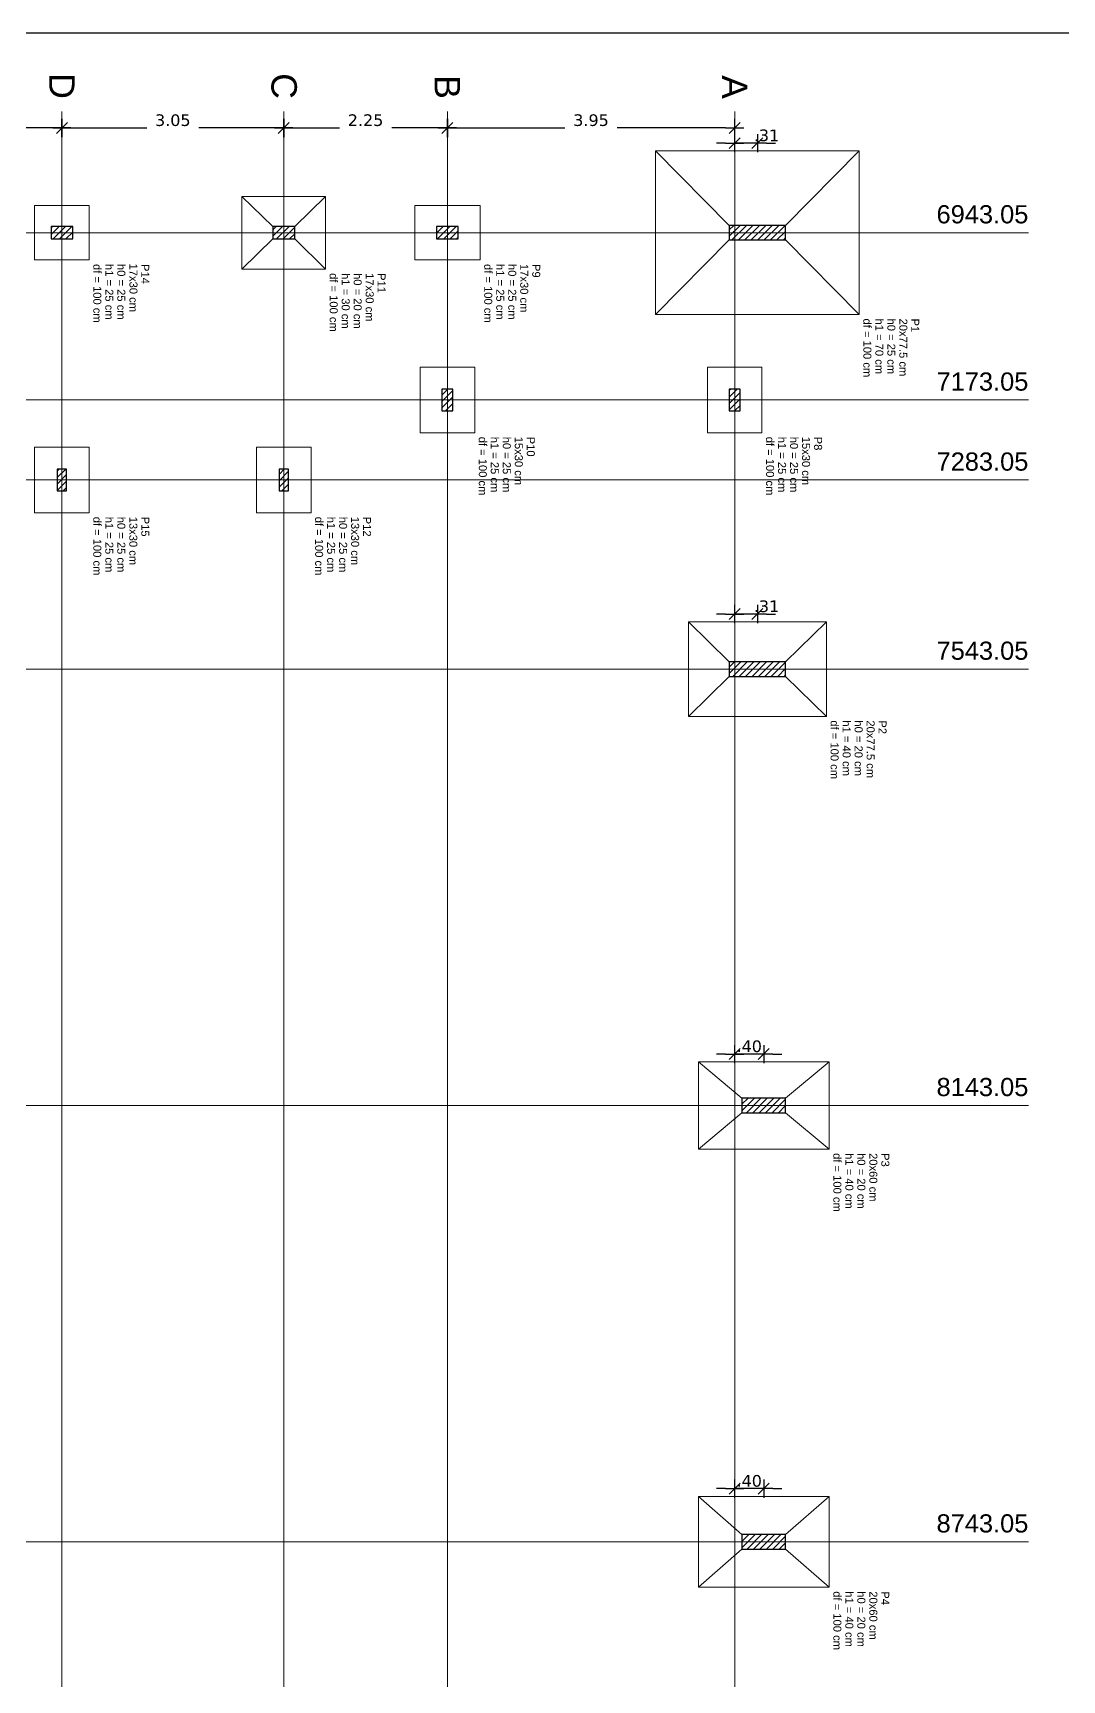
# Model space of a CAD drawing. Extents: x 25 to 1028, y -81 to 176.
# Drawn here: x 827.26 to 841.41, y -60.94 to -38.3 of the extents above; entities that cross this region are included whole.
import ezdxf

# ---------------------------------------------------------------- set-up
doc = ezdxf.new("R2010")
doc.units = 0
doc.header["$LTSCALE"] = 0.3
doc.header["$PDSIZE"] = 0.1
doc.layers.get('0').update_dxf_attribs({"linetype": 'CONTINUOUS'})
doc.layers.get('Defpoints').update_dxf_attribs({"linetype": 'CONTINUOUS'})
doc.layers.add('ARQ-CTA-1_100', color=1, linetype='CONTINUOUS')
for name, color, linetype, lineweight in [('LC-Eixos', 9, 'CONTINUOUS', 5), ('LC-Hachuras dos pilares', 9, 'CONTINUOUS', 5), ('LC-Seção das fundações', 7, 'CONTINUOUS', 5), ('LC-Seção dos pilares', 4, 'CONTINUOUS', 30), ('LC-Textos', 3, 'CONTINUOUS', 20)]:
    doc.layers.add(name, color=color, linetype=linetype, lineweight=lineweight)
doc.layers.add('VPort', color=45, linetype='CONTINUOUS', plot=False)
doc.styles.add('Arial', font='arial.ttf')
doc.styles.add('FNDE Texto Cota 0100', font='verdana.ttf', dxfattribs={"height": 0.16})
doc.dimstyles.new('FNDE 1-0100', dxfattribs={"dimscale": 2.5, "dimtxt": 0.16, "dimasz": 0.05, "dimexe": 0.15, "dimexo": 0.15, "dimgap": 0.05, "dimtad": 1, "dimzin": 4, "dimdsep": 46, "dimtxsty": 'FNDE Texto Cota 0100', "dimblk": 'tic', "dimcen": 0.15, "dimdle": 0.15, "dimse1": 1, "dimse2": 1, "dimclrd": 251, "dimclre": 251, "dimclrt": 256, "dimaunit": 1, "dimadec": 3, "dimazin": 0, "dimtfac": 1, "dimtix": 1, "dimtmove": 2, "dimatfit": 3, "dimldrblk": 'tic', "dimfxl": 0.15, "dimtvp": 1, "dimtolj": 1, "dimtzin": 0, "dimarcsym": 0})
pattern_1 = [(45, (833.654795, 28.38624), (-0.044194174, 0.044194174), [])]

# ---------------------------------------------------------------- blocks, each defined once
blk = doc.blocks.new('tic')
at = {"color": 251}
for p, q in [((-1, 0), (1, 0)), ((0, -1), (0, 1))]:
    blk.add_line(p, q, dxfattribs=at)
blk.add_line((-0.6, -0.6), (0.6, 0.6))
blk = doc.blocks.new('*D725')
at = {"layer": 'ARQ-CTA-1_100', "color": 251, "lineweight": -2}
for p, q in [((836.78, -39.813), (836.655, -39.813)), ((837.218, -39.813), (836.905, -39.813)), ((837.343, -39.813), (837.468, -39.813))]:
    blk.add_line(p, q, dxfattribs=at)
at = {"layer": 'Defpoints', "color": 0}
for p in [(836.905, -39.813), (836.905, -41.044), (837.218, -41.044)]:
    blk.add_point(p, dxfattribs=at)
at = {"layer": 'ARQ-CTA-1_100', "color": 251, "lineweight": -2, "xscale": 0.125, "yscale": 0.125, "zscale": 0.125}
blk.add_blockref('tic', (836.905, -39.813), dxfattribs=at)
at = {"layer": 'ARQ-CTA-1_100', "color": 251, "lineweight": -2, "xscale": 0.125, "yscale": 0.125, "zscale": 0.125, "rotation": 180}
blk.add_blockref('tic', (837.218, -39.813), dxfattribs=at)
at = {"layer": 'ARQ-CTA-1_100', "insert": (837.343, -39.707), "char_height": 0.16, "attachment_point": 5, "style": 'FNDE Texto Cota 0100'}
blk.add_mtext('\\A1;.31', dxfattribs=at)
blk = doc.blocks.new('*D726')
at = {"layer": 'ARQ-CTA-1_100', "color": 251, "lineweight": -2}
for p, q in [((836.78, -46.288), (836.655, -46.288)), ((837.218, -46.288), (836.905, -46.288)), ((837.343, -46.288), (837.468, -46.288))]:
    blk.add_line(p, q, dxfattribs=at)
at = {"layer": 'Defpoints', "color": 0}
for p in [(836.905, -46.288), (836.905, -47.044), (837.218, -47.044)]:
    blk.add_point(p, dxfattribs=at)
at = {"layer": 'ARQ-CTA-1_100', "color": 251, "lineweight": -2, "xscale": 0.125, "yscale": 0.125, "zscale": 0.125}
blk.add_blockref('tic', (836.905, -46.288), dxfattribs=at)
at = {"layer": 'ARQ-CTA-1_100', "color": 251, "lineweight": -2, "xscale": 0.125, "yscale": 0.125, "zscale": 0.125, "rotation": 180}
blk.add_blockref('tic', (837.218, -46.288), dxfattribs=at)
at = {"layer": 'ARQ-CTA-1_100', "insert": (837.343, -46.182), "char_height": 0.16, "attachment_point": 5, "style": 'FNDE Texto Cota 0100'}
blk.add_mtext('\\A1;.31', dxfattribs=at)
blk = doc.blocks.new('*D727')
at = {"layer": 'ARQ-CTA-1_100', "color": 251, "lineweight": -2}
for p, q in [((836.78, -52.338), (836.655, -52.338)), ((837.305, -52.338), (836.905, -52.338)), ((837.43, -52.338), (837.555, -52.338))]:
    blk.add_line(p, q, dxfattribs=at)
at = {"layer": 'Defpoints', "color": 0}
for p in [(836.905, -52.338), (836.905, -53.044), (837.305, -53.044)]:
    blk.add_point(p, dxfattribs=at)
at = {"layer": 'ARQ-CTA-1_100', "color": 251, "lineweight": -2, "xscale": 0.125, "yscale": 0.125, "zscale": 0.125}
blk.add_blockref('tic', (836.905, -52.338), dxfattribs=at)
at = {"layer": 'ARQ-CTA-1_100', "color": 251, "lineweight": -2, "xscale": 0.125, "yscale": 0.125, "zscale": 0.125, "rotation": 180}
blk.add_blockref('tic', (837.305, -52.338), dxfattribs=at)
at = {"layer": 'ARQ-CTA-1_100', "insert": (837.105, -52.232), "char_height": 0.16, "attachment_point": 5, "style": 'FNDE Texto Cota 0100'}
blk.add_mtext('\\A1;.40', dxfattribs=at)
blk = doc.blocks.new('*D728')
at = {"layer": 'ARQ-CTA-1_100', "color": 251, "lineweight": -2}
for p, q in [((836.78, -58.313), (836.655, -58.313)), ((837.305, -58.313), (836.905, -58.313)), ((837.43, -58.313), (837.555, -58.313))]:
    blk.add_line(p, q, dxfattribs=at)
at = {"layer": 'Defpoints', "color": 0}
for p in [(836.905, -58.313), (836.905, -59.044), (837.305, -59.044)]:
    blk.add_point(p, dxfattribs=at)
at = {"layer": 'ARQ-CTA-1_100', "color": 251, "lineweight": -2, "xscale": 0.125, "yscale": 0.125, "zscale": 0.125}
blk.add_blockref('tic', (836.905, -58.313), dxfattribs=at)
at = {"layer": 'ARQ-CTA-1_100', "color": 251, "lineweight": -2, "xscale": 0.125, "yscale": 0.125, "zscale": 0.125, "rotation": 180}
blk.add_blockref('tic', (837.305, -58.313), dxfattribs=at)
at = {"layer": 'ARQ-CTA-1_100', "insert": (837.105, -58.207), "char_height": 0.16, "attachment_point": 5, "style": 'FNDE Texto Cota 0100'}
blk.add_mtext('\\A1;.40', dxfattribs=at)
blk = doc.blocks.new('*D741')
at = {"layer": 'ARQ-CTA-1_100', "color": 251, "lineweight": -2}
for p, q in [((826.08, -39.604), (826.453, -39.604)), ((827.53, -39.604), (827.158, -39.604))]:
    blk.add_line(p, q, dxfattribs=at)
at = {"layer": 'Defpoints', "color": 0}
for p in [(825.955, -39.604), (827.655, -39.604), (827.655, -39.604)]:
    blk.add_point(p, dxfattribs=at)
at = {"layer": 'ARQ-CTA-1_100', "color": 251, "lineweight": -2, "xscale": 0.125, "yscale": 0.125, "zscale": 0.125, "rotation": 180}
blk.add_blockref('tic', (825.955, -39.604), dxfattribs=at)
at = {"layer": 'ARQ-CTA-1_100', "color": 251, "lineweight": -2, "xscale": 0.125, "yscale": 0.125, "zscale": 0.125}
blk.add_blockref('tic', (827.655, -39.604), dxfattribs=at)
at = {"layer": 'ARQ-CTA-1_100', "insert": (826.805, -39.498), "char_height": 0.16, "attachment_point": 5, "style": 'FNDE Texto Cota 0100'}
blk.add_mtext('\\A1;1.70', dxfattribs=at)
blk = doc.blocks.new('*D742')
at = {"layer": 'ARQ-CTA-1_100', "color": 251, "lineweight": -2}
for p, q in [((827.78, -39.604), (828.822, -39.604)), ((830.58, -39.604), (829.538, -39.604))]:
    blk.add_line(p, q, dxfattribs=at)
at = {"layer": 'Defpoints', "color": 0}
for p in [(827.655, -39.604), (830.705, -39.604), (830.705, -39.604)]:
    blk.add_point(p, dxfattribs=at)
at = {"layer": 'ARQ-CTA-1_100', "color": 251, "lineweight": -2, "xscale": 0.125, "yscale": 0.125, "zscale": 0.125, "rotation": 180}
blk.add_blockref('tic', (827.655, -39.604), dxfattribs=at)
at = {"layer": 'ARQ-CTA-1_100', "color": 251, "lineweight": -2, "xscale": 0.125, "yscale": 0.125, "zscale": 0.125}
blk.add_blockref('tic', (830.705, -39.604), dxfattribs=at)
at = {"layer": 'ARQ-CTA-1_100', "insert": (829.18, -39.498), "char_height": 0.16, "attachment_point": 5, "style": 'FNDE Texto Cota 0100'}
blk.add_mtext('\\A1;3.05', dxfattribs=at)
blk = doc.blocks.new('*D743')
at = {"layer": 'ARQ-CTA-1_100', "color": 251, "lineweight": -2}
for p, q in [((830.83, -39.604), (831.472, -39.604)), ((832.83, -39.604), (832.189, -39.604))]:
    blk.add_line(p, q, dxfattribs=at)
at = {"layer": 'Defpoints', "color": 0}
for p in [(830.705, -39.604), (832.955, -39.604), (832.955, -39.604)]:
    blk.add_point(p, dxfattribs=at)
at = {"layer": 'ARQ-CTA-1_100', "color": 251, "lineweight": -2, "xscale": 0.125, "yscale": 0.125, "zscale": 0.125, "rotation": 180}
blk.add_blockref('tic', (830.705, -39.604), dxfattribs=at)
at = {"layer": 'ARQ-CTA-1_100', "color": 251, "lineweight": -2, "xscale": 0.125, "yscale": 0.125, "zscale": 0.125}
blk.add_blockref('tic', (832.955, -39.604), dxfattribs=at)
at = {"layer": 'ARQ-CTA-1_100', "insert": (831.83, -39.498), "char_height": 0.16, "attachment_point": 5, "style": 'FNDE Texto Cota 0100'}
blk.add_mtext('\\A1;2.25', dxfattribs=at)
blk = doc.blocks.new('*D744')
at = {"layer": 'ARQ-CTA-1_100', "color": 251, "lineweight": -2}
for p, q in [((833.08, -39.604), (834.572, -39.604)), ((836.78, -39.604), (835.288, -39.604))]:
    blk.add_line(p, q, dxfattribs=at)
at = {"layer": 'Defpoints', "color": 0}
for p in [(832.955, -39.604), (836.905, -39.604), (836.905, -39.604)]:
    blk.add_point(p, dxfattribs=at)
at = {"layer": 'ARQ-CTA-1_100', "color": 251, "lineweight": -2, "xscale": 0.125, "yscale": 0.125, "zscale": 0.125, "rotation": 180}
blk.add_blockref('tic', (832.955, -39.604), dxfattribs=at)
at = {"layer": 'ARQ-CTA-1_100', "color": 251, "lineweight": -2, "xscale": 0.125, "yscale": 0.125, "zscale": 0.125}
blk.add_blockref('tic', (836.905, -39.604), dxfattribs=at)
at = {"layer": 'ARQ-CTA-1_100', "insert": (834.93, -39.498), "char_height": 0.16, "attachment_point": 5, "style": 'FNDE Texto Cota 0100'}
blk.add_mtext('\\A1;3.95', dxfattribs=at)

msp = doc.modelspace()

# ---------------------------------------------------------------- hatches: boundary and pattern name
at = {"layer": 'LC-Hachuras dos pilares', "linetype": 'Continuous'}
h = msp.add_hatch(dxfattribs=at)
h.set_pattern_fill('ANSI31', color=256, scale=0.5, style=0)
h.set_pattern_definition([(45, (835.354795, 28.38624), (-0.044194174, 0.044194174), [])])
h.paths.add_polyline_path([(827.50529499, -40.95925859), (827.50529499, -41.12925859), (827.80529499, -41.12925859), (827.80529499, -40.95925859), (827.50529499, -40.95925859)])
h = msp.add_hatch(dxfattribs=at)
h.set_pattern_fill('ANSI31', color=256, scale=0.5, style=0)
h.set_pattern_definition(pattern_1)
h.paths.add_polyline_path([(830.55529499, -40.95925859), (830.55529499, -41.12925859), (830.85529499, -41.12925859), (830.85529499, -40.95925859), (830.55529499, -40.95925859)])
h = msp.add_hatch(dxfattribs=at)
h.set_pattern_fill('ANSI31', color=256, scale=0.5, style=0)
h.set_pattern_definition(pattern_1)
h.paths.add_polyline_path([(832.80529499, -40.95925859), (832.80529499, -41.12925859), (833.10529499, -41.12925859), (833.10529499, -40.95925859), (832.80529499, -40.95925859)])
h = msp.add_hatch(dxfattribs=at)
h.set_pattern_fill('ANSI31', color=256, scale=0.5, style=0)
h.set_pattern_definition(pattern_1)
h.paths.add_polyline_path([(836.83029499, -40.94425859), (836.83029499, -41.14425859), (837.60529499, -41.14425859), (837.60529499, -40.94425859), (836.83029499, -40.94425859)])
h = msp.add_hatch(dxfattribs=at)
h.set_pattern_fill('ANSI31', color=256, scale=0.5, style=0)
h.set_pattern_definition(pattern_1)
h.paths.add_polyline_path([(833.03029499, -43.19425859), (832.88029499, -43.19425859), (832.88029499, -43.49425859), (833.03029499, -43.49425859), (833.03029499, -43.19425859)])
h = msp.add_hatch(dxfattribs=at)
h.set_pattern_fill('ANSI31', color=256, scale=0.5, style=0)
h.set_pattern_definition(pattern_1)
h.paths.add_polyline_path([(836.98029499, -43.19425859), (836.83029499, -43.19425859), (836.83029499, -43.49425859), (836.98029499, -43.49425859), (836.98029499, -43.19425859)])
h = msp.add_hatch(dxfattribs=at)
h.set_pattern_fill('ANSI31', color=256, scale=0.5, style=0)
h.set_pattern_definition(pattern_1)
h.paths.add_polyline_path([(827.59029499, -44.59425859), (827.72029499, -44.59425859), (827.72029499, -44.29425859), (827.59029499, -44.29425859), (827.59029499, -44.59425859)])
h = msp.add_hatch(dxfattribs=at)
h.set_pattern_fill('ANSI31', color=256, scale=0.5, style=0)
h.set_pattern_definition(pattern_1)
h.paths.add_polyline_path([(830.64029499, -44.59425859), (830.77029499, -44.59425859), (830.77029499, -44.29425859), (830.64029499, -44.29425859), (830.64029499, -44.59425859)])
h = msp.add_hatch(dxfattribs=at)
h.set_pattern_fill('ANSI31', color=256, scale=0.5, style=0)
h.set_pattern_definition(pattern_1)
h.paths.add_polyline_path([(836.83029499, -46.94425859), (836.83029499, -47.14425859), (837.60529499, -47.14425859), (837.60529499, -46.94425859), (836.83029499, -46.94425859)])
h = msp.add_hatch(dxfattribs=at)
h.set_pattern_fill('ANSI31', color=256, scale=0.5, style=0)
h.set_pattern_definition(pattern_1)
h.paths.add_polyline_path([(837.00529499, -52.94425859), (837.00529499, -53.14425859), (837.60529499, -53.14425859), (837.60529499, -52.94425859), (837.00529499, -52.94425859)])
h = msp.add_hatch(dxfattribs=at)
h.set_pattern_fill('ANSI31', color=256, scale=0.5, style=0)
h.set_pattern_definition(pattern_1)
h.paths.add_polyline_path([(837.00529499, -58.94425859), (837.00529499, -59.14425859), (837.60529499, -59.14425859), (837.60529499, -58.94425859), (837.00529499, -58.94425859)])

# ---------------------------------------------------------------- linework, layer by layer
at = {"layer": 'LC-Eixos'}
for p, q in [((827.65529499, -39.37918222), (827.65529499, -80.44625859)), ((830.70529499, -39.37918222), (830.70529499, -80.44625859)), ((832.95529499, -39.37918222), (832.95529499, -80.44625859)), ((836.90529499, -39.37918222), (836.90529499, -80.44625859)), ((840.94279499, -41.04425859), (813.60529499, -41.04425859)), ((840.94279499, -43.34425859), (813.60529499, -43.34425859)), ((840.94279499, -44.44425859), (813.60529499, -44.44425859)), ((840.94279499, -47.04425859), (813.60529499, -47.04425859)), ((840.94279499, -53.04425859), (813.60529499, -53.04425859)), ((840.94279499, -59.04425859), (813.60529499, -59.04425859))]:
    msp.add_line(p, q, dxfattribs=at)
at = {"layer": 'LC-Seção das fundações'}
for p, q in [((835.81779499, -39.91925859), (836.83029499, -40.94425859)), ((835.81779499, -42.16925859), (835.81779499, -39.91925859)), ((835.81779499, -39.91925859), (836.83029499, -40.94425859)), ((835.81779499, -39.91925859), (838.61779499, -39.91925859)), ((838.61779499, -39.91925859), (837.60529499, -40.94425859)), ((838.61779499, -39.91925859), (838.61779499, -42.16925859)), ((827.28029499, -40.66925859), (828.03029499, -40.66925859)), ((827.28029499, -41.41925859), (827.28029499, -40.66925859)), ((828.03029499, -40.66925859), (828.03029499, -41.41925859)), ((830.13029499, -40.54425859), (830.55529499, -40.95925859)), ((830.13029499, -41.54425859), (830.13029499, -40.54425859)), ((830.13029499, -40.54425859), (830.55529499, -40.95925859)), ((830.13029499, -40.54425859), (831.28029499, -40.54425859)), ((831.28029499, -40.54425859), (830.85529499, -40.95925859)), ((831.28029499, -40.54425859), (831.28029499, -41.54425859)), ((832.50529499, -41.41925859), (832.50529499, -40.66925859)), ((832.50529499, -40.66925859), (833.40529499, -40.66925859)), ((833.40529499, -40.66925859), (833.40529499, -41.41925859)), ((830.13029499, -41.54425859), (830.55529499, -41.12925859)), ((831.28029499, -41.54425859), (830.85529499, -41.12925859)), ((835.81779499, -42.16925859), (836.83029499, -41.14425859)), ((838.61779499, -42.16925859), (837.60529499, -41.14425859)), ((828.03029499, -41.41925859), (827.28029499, -41.41925859)), ((833.40529499, -41.41925859), (832.50529499, -41.41925859)), ((831.28029499, -41.54425859), (830.13029499, -41.54425859)), ((838.61779499, -42.16925859), (835.81779499, -42.16925859)), ((832.58029499, -42.89425859), (833.33029499, -42.89425859)), ((832.58029499, -43.79425859), (832.58029499, -42.89425859)), ((833.33029499, -42.89425859), (833.33029499, -43.79425859)), ((836.53029499, -42.89425859), (837.28029499, -42.89425859)), ((836.53029499, -43.79425859), (836.53029499, -42.89425859)), ((837.28029499, -42.89425859), (837.28029499, -43.79425859)), ((833.33029499, -43.79425859), (832.58029499, -43.79425859)), ((837.28029499, -43.79425859), (836.53029499, -43.79425859)), ((827.28029499, -43.99425859), (828.03029499, -43.99425859)), ((827.28029499, -44.89425859), (827.28029499, -43.99425859)), ((828.03029499, -43.99425859), (828.03029499, -44.89425859)), ((830.33029499, -43.99425859), (831.08029499, -43.99425859)), ((830.33029499, -44.89425859), (830.33029499, -43.99425859)), ((831.08029499, -43.99425859), (831.08029499, -44.89425859)), ((828.03029499, -44.89425859), (827.28029499, -44.89425859)), ((831.08029499, -44.89425859), (830.33029499, -44.89425859)), ((836.26779499, -46.39425859), (838.16779499, -46.39425859)), ((836.26779499, -47.69425859), (836.26779499, -46.39425859)), ((836.26779499, -46.39425859), (836.83029499, -46.94425859)), ((838.16779499, -46.39425859), (837.60529499, -46.94425859)), ((838.16779499, -46.39425859), (838.16779499, -47.69425859)), ((836.26779499, -47.69425859), (836.83029499, -47.14425859)), ((836.26779499, -47.69425859), (836.83029499, -47.14425859)), ((838.16779499, -47.69425859), (837.60529499, -47.14425859)), ((838.16779499, -47.69425859), (836.26779499, -47.69425859)), ((836.40529499, -52.44425859), (838.20529499, -52.44425859)), ((836.40529499, -53.64425859), (836.40529499, -52.44425859)), ((836.40529499, -52.44425859), (837.00529499, -52.94425859)), ((838.20529499, -52.44425859), (837.60529499, -52.94425859)), ((838.20529499, -52.44425859), (838.20529499, -53.64425859)), ((836.40529499, -53.64425859), (837.00529499, -53.14425859)), ((836.40529499, -53.64425859), (837.00529499, -53.14425859)), ((838.20529499, -53.64425859), (837.60529499, -53.14425859)), ((838.20529499, -53.64425859), (836.40529499, -53.64425859)), ((836.40529499, -58.41925859), (838.20529499, -58.41925859)), ((836.40529499, -59.66925859), (836.40529499, -58.41925859)), ((836.40529499, -58.41925859), (837.00529499, -58.94425859)), ((838.20529499, -58.41925859), (837.60529499, -58.94425859)), ((838.20529499, -58.41925859), (838.20529499, -59.66925859)), ((836.40529499, -59.66925859), (837.00529499, -59.14425859)), ((836.40529499, -59.66925859), (837.00529499, -59.14425859)), ((838.20529499, -59.66925859), (837.60529499, -59.14425859)), ((838.20529499, -59.66925859), (836.40529499, -59.66925859))]:
    msp.add_line(p, q, dxfattribs=at)
at = {"layer": 'LC-Seção dos pilares'}
for points in [[(827.50529499, -40.95925859), (827.50529499, -41.12925859), (827.80529499, -41.12925859), (827.80529499, -40.95925859), (827.50529499, -40.95925859)], [(830.55529499, -40.95925859), (830.55529499, -41.12925859), (830.85529499, -41.12925859), (830.85529499, -40.95925859), (830.55529499, -40.95925859)], [(832.80529499, -40.95925859), (832.80529499, -41.12925859), (833.10529499, -41.12925859), (833.10529499, -40.95925859), (832.80529499, -40.95925859)], [(836.83029499, -40.94425859), (836.83029499, -41.14425859), (837.60529499, -41.14425859), (837.60529499, -40.94425859), (836.83029499, -40.94425859)], [(833.03029499, -43.19425859), (832.88029499, -43.19425859), (832.88029499, -43.49425859), (833.03029499, -43.49425859), (833.03029499, -43.19425859)], [(836.98029499, -43.19425859), (836.83029499, -43.19425859), (836.83029499, -43.49425859), (836.98029499, -43.49425859), (836.98029499, -43.19425859)], [(827.59029499, -44.59425859), (827.72029499, -44.59425859), (827.72029499, -44.29425859), (827.59029499, -44.29425859), (827.59029499, -44.59425859)], [(830.64029499, -44.59425859), (830.77029499, -44.59425859), (830.77029499, -44.29425859), (830.64029499, -44.29425859), (830.64029499, -44.59425859)], [(836.83029499, -46.94425859), (836.83029499, -47.14425859), (837.60529499, -47.14425859), (837.60529499, -46.94425859), (836.83029499, -46.94425859)], [(837.00529499, -52.94425859), (837.00529499, -53.14425859), (837.60529499, -53.14425859), (837.60529499, -52.94425859), (837.00529499, -52.94425859)], [(837.00529499, -58.94425859), (837.00529499, -59.14425859), (837.60529499, -59.14425859), (837.60529499, -58.94425859), (837.00529499, -58.94425859)]]:
    msp.add_lwpolyline(points, close=True, dxfattribs=at)
at = {"layer": 'VPort'}
msp.add_lwpolyline([(812.40033924, -38.29732112), (858.72820673, -38.29732112), (858.72820673, -80.65638397), (812.40033924, -80.65638397)], close=True, dxfattribs=at)

# ---------------------------------------------------------------- texts
at = {"layer": 'LC-Textos', "line_spacing_factor": 0.798, "style": 'Arial'}
for s, insert, char_height, width, attachment_point, rotation in [('D', (827.48029499, -39.20418222), 0.35, 0.42, 9, 270), ('C', (830.53029499, -39.20418222), 0.35, 0.42, 9, 270), ('B', (832.78029499, -39.20418222), 0.35, 0.42, 9, 270), ('A', (836.73029499, -39.20418222), 0.35, 0.42, 9, 270), ('6943.05', (840.94279499, -40.91925859), 0.25, 2.1, 9, 0.000210459), ('df = 100 cm', (828.08509499, -41.47425859), 0.11, 1.452, 7, 270), ('h1 = 25 cm', (828.25009499, -41.47425859), 0.11, 1.32, 7, 270), ('h0 = 25 cm', (828.41509499, -41.47425859), 0.11, 1.32, 7, 270), ('17x30 cm', (828.58225056, -41.46849363), 0.11, 1.056, 7, 270), ('P14', (828.74509499, -41.47425859), 0.11, 0.396, 7, 270), ('df = 100 cm', (831.33509499, -41.59925859), 0.11, 1.452, 7, 270), ('h1 = 30 cm', (831.50009499, -41.59925859), 0.11, 1.32, 7, 270), ('h0 = 20 cm', (831.66509499, -41.59925859), 0.11, 1.32, 7, 270), ('17x30 cm', (831.83009499, -41.59925859), 0.11, 1.056, 7, 270), ('P11', (831.99509499, -41.59925859), 0.11, 0.396, 7, 270), ('df = 100 cm', (833.46009499, -41.47425859), 0.11, 1.452, 7, 270), ('h1 = 25 cm', (833.62509499, -41.47425859), 0.11, 1.32, 7, 270), ('h0 = 25 cm', (833.79009499, -41.47425859), 0.11, 1.32, 7, 270), ('17x30 cm', (833.95509499, -41.47425859), 0.11, 1.056, 7, 270), ('P9', (834.12009499, -41.47425859), 0.11, 0.264, 7, 270), ('df = 100 cm', (838.67259499, -42.22425859), 0.11, 1.452, 7, 270), ('h1 = 70 cm', (838.83759499, -42.22425859), 0.11, 1.32, 7, 270), ('h0 = 25 cm', (839.00259499, -42.22425859), 0.11, 1.32, 7, 270), ('20x77.5 cm', (839.16759499, -42.22425859), 0.11, 1.32, 7, 270), ('P1', (839.33259499, -42.22425859), 0.11, 0.264, 7, 270), ('7173.05', (840.94279499, -43.21925859), 0.25, 2.1, 9, 0.000210459), ('df = 100 cm', (833.38509499, -43.84925859), 0.11, 1.452, 7, 270), ('h1 = 25 cm', (833.55009499, -43.84925859), 0.11, 1.32, 7, 270), ('h0 = 25 cm', (833.71509499, -43.84925859), 0.11, 1.32, 7, 270), ('15x30 cm', (833.88009499, -43.84925859), 0.11, 1.056, 7, 270), ('P10', (834.04509499, -43.84925859), 0.11, 0.396, 7, 270), ('df = 100 cm', (837.33509499, -43.84925859), 0.11, 1.452, 7, 270), ('h1 = 25 cm', (837.50009499, -43.84925859), 0.11, 1.32, 7, 270), ('h0 = 25 cm', (837.66509499, -43.84925859), 0.11, 1.32, 7, 270), ('15x30 cm', (837.83009499, -43.84925859), 0.11, 1.056, 7, 270), ('P8', (837.99509499, -43.84925859), 0.11, 0.264, 7, 270), ('7283.05', (840.94279499, -44.31925859), 0.25, 2.1, 9, 0.000210459), ('df = 100 cm', (828.08509499, -44.94925859), 0.11, 1.452, 7, 270), ('h1 = 25 cm', (828.25009499, -44.94925859), 0.11, 1.32, 7, 270), ('h0 = 25 cm', (828.41509499, -44.94925859), 0.11, 1.32, 7, 270), ('13x30 cm', (828.58009499, -44.94925859), 0.11, 1.056, 7, 270), ('P15', (828.74509499, -44.94925859), 0.11, 0.396, 7, 270), ('df = 100 cm', (831.13509499, -44.94925859), 0.11, 1.452, 7, 270), ('h1 = 25 cm', (831.30009499, -44.94925859), 0.11, 1.32, 7, 270), ('h0 = 25 cm', (831.46509499, -44.94925859), 0.11, 1.32, 7, 270), ('13x30 cm', (831.63009499, -44.94925859), 0.11, 1.056, 7, 270), ('P12', (831.79509499, -44.94925859), 0.11, 0.396, 7, 270), ('7543.05', (840.94279499, -46.91925859), 0.25, 2.1, 9, 0.000210459), ('df = 100 cm', (838.22259499, -47.74925859), 0.11, 1.452, 7, 270), ('h1 = 40 cm', (838.38759499, -47.74925859), 0.11, 1.32, 7, 270), ('h0 = 20 cm', (838.55259499, -47.74925859), 0.11, 1.32, 7, 270), ('20x77.5 cm', (838.71759499, -47.74925859), 0.11, 1.32, 7, 270), ('P2', (838.88259499, -47.74925859), 0.11, 0.264, 7, 270), ('8143.05', (840.94279499, -52.91925859), 0.25, 2.1, 9, 0.000210459), ('df = 100 cm', (838.26009499, -53.69925859), 0.11, 1.452, 7, 270), ('h1 = 40 cm', (838.42509499, -53.69925859), 0.11, 1.32, 7, 270), ('h0 = 20 cm', (838.59009499, -53.69925859), 0.11, 1.32, 7, 270), ('20x60 cm', (838.75509499, -53.69925859), 0.11, 1.056, 7, 270), ('P3', (838.92009499, -53.69925859), 0.11, 0.264, 7, 270), ('8743.05', (840.94279499, -58.91925859), 0.25, 2.1, 9, 0.000210459), ('df = 100 cm', (838.26009499, -59.72425859), 0.11, 1.452, 7, 270), ('h1 = 40 cm', (838.42509499, -59.72425859), 0.11, 1.32, 7, 270), ('h0 = 20 cm', (838.59009499, -59.72425859), 0.11, 1.32, 7, 270), ('20x60 cm', (838.75509499, -59.72425859), 0.11, 1.056, 7, 270), ('P4', (838.92009499, -59.72425859), 0.11, 0.264, 7, 270)]:
    msp.add_mtext(s, dxfattribs=dict(at, insert=insert, char_height=char_height, width=width, attachment_point=attachment_point, rotation=rotation))

# ---------------------------------------------------------------- dimensions: what is measured, and where the dimension line sits
at = {"layer": 'ARQ-CTA-1_100'}
for base, p1, p2, picture, middle in [((827.65529499, -39.60402369), (825.95529499, -39.60402369), (827.65529499, -39.60402369), '*D741', (826.80529499, -39.49812369)), ((830.70529499, -39.60402369), (827.65529499, -39.60402369), (830.70529499, -39.60402369), '*D742', (829.18029499, -39.49812369)), ((832.95529499, -39.60402369), (830.70529499, -39.60402369), (832.95529499, -39.60402369), '*D743', (831.83029499, -39.49812369)), ((836.90529499, -39.60402369), (832.95529499, -39.60402369), (836.90529499, -39.60402369), '*D744', (834.93029499, -39.49812369)), ((836.90529499, -39.81335859), (837.21779499, -41.04425859), (836.90529499, -41.04425859), '*D725', (837.34287799, -39.70745859)), ((836.90529499, -46.28835859), (837.21779499, -47.04425859), (836.90529499, -47.04425859), '*D726', (837.34287799, -46.18245859)), ((836.90529499, -52.33835859), (837.30529499, -53.04425859), (836.90529499, -53.04425859), '*D727', (837.10529499, -52.23245859)), ((836.90529499, -58.31335859), (837.30529499, -59.04425859), (836.90529499, -59.04425859), '*D728', (837.10529499, -58.20745859))]:
    dim = msp.add_linear_dim(base=base, p1=p1, p2=p2, dimstyle='FNDE 1-0100', dxfattribs=at)
    dim.commit()
    dim.dimension.update_dxf_attribs({"geometry": picture, "text_midpoint": middle, "dimtype": 160})

doc.saveas('drawing.dxf')
